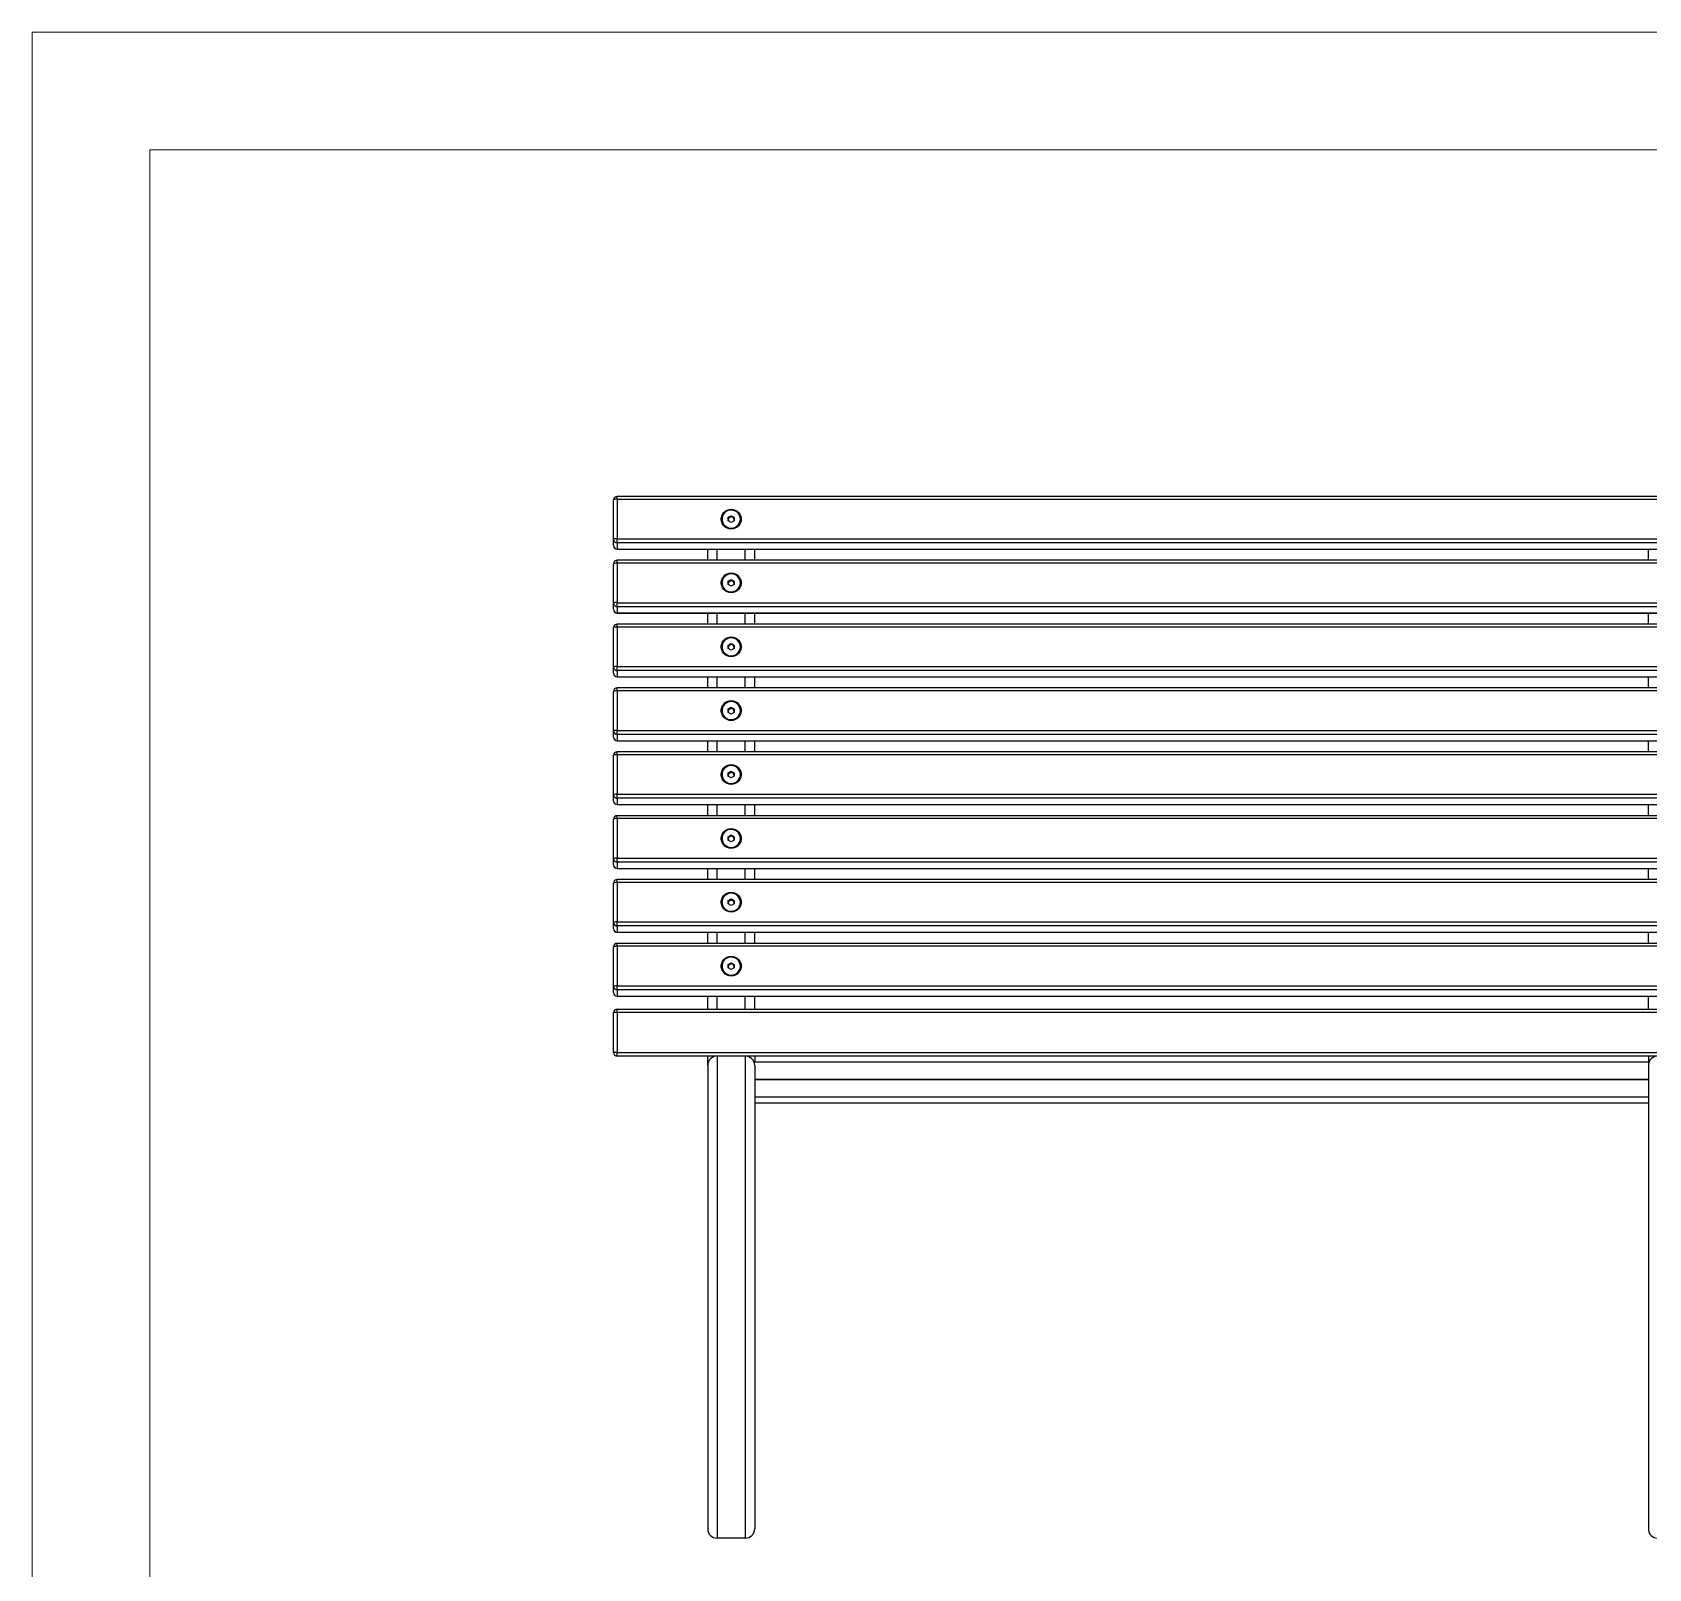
# Model space of a CAD drawing. Header units: millimetres. Extents: x 4581 to 10521, y 581 to 4781.
# Drawn here: x 4581 to 5955, y 3474 to 4781 of the extents above; entities that cross this region are included whole.
import ezdxf

# ---------------------------------------------------------------- set-up
doc = ezdxf.new("R2010")
doc.units = ezdxf.units.MM
doc.layers.add('tabelka', color=155, linetype='Continuous')

# ---------------------------------------------------------------- blocks, each defined once
blk = doc.blocks.new('front')
for p, q in [((-3119.1, 2623.4), (-3119.1, 2656.9)), ((-1322.1, 2659.9), (-3116.1, 2659.9)), ((-3116.1, 2657.4), (-3116.1, 2659.9)), ((-1322.1, 2657.4), (-3116.1, 2657.4)), ((-3116.1, 2657.4), (-3116.1, 2623.8)), ((-3026.9, 2640.6), (-3026.9, 2640.5)), ((-3021.6, 2642.1), (-3019.1, 2643.5)), ((-3021.6, 2641.5), (-3020.3, 2642.2)), ((-3021.6, 2639.2), (-3021.6, 2642.1)), ((-3020.3, 2642.2), (-3019.1, 2642.9)), ((-3019.1, 2643.5), (-3016.6, 2642.1)), ((-3019.1, 2642.9), (-3019.1, 2643.5)), ((-3019.1, 2642.9), (-3017.8, 2642.2)), ((-3017.8, 2642.2), (-3016.6, 2641.5)), ((-3016.6, 2642.1), (-3016.6, 2639.2)), ((-3011.3, 2640.5), (-3011.3, 2640.6)), ((-3019.1, 2637.8), (-3021.6, 2639.2)), ((-3016.6, 2639.2), (-3019.1, 2637.8)), ((-3119.1, 2618), (-3119.1, 2623.4)), ((-3116.1, 2620.4), (-3116.1, 2623.8)), ((-3116.1, 2623.8), (-1322.1, 2623.8)), ((-1322.1, 2620.4), (-3116.1, 2620.4)), ((-3116.1, 2620.4), (-3116.1, 2615.1)), ((-3116.1, 2615.1), (-1322.1, 2615.1)), ((-3116.1, 2615), (-3116.1, 2615.1)), ((-3116.1, 2615), (-1322.1, 2615)), ((-3039.1, 2605.6), (-3039.1, 2615)), ((-3031.1, 2605.6), (-3031.1, 2615)), ((-3007.1, 2605.6), (-3007.1, 2615)), ((-2999.1, 2605.6), (-2999.1, 2615)), ((-2239.1, 2605.6), (-2239.1, 2615)), ((-3119.1, 2569), (-3119.1, 2602.6)), ((-1322.1, 2605.6), (-3116.1, 2605.6)), ((-3116.1, 2603.1), (-3116.1, 2605.6)), ((-1322.1, 2603.1), (-3116.1, 2603.1)), ((-3116.1, 2603.1), (-3116.1, 2569.5)), ((-3026.9, 2586.3), (-3026.9, 2586.2)), ((-3021.6, 2587.7), (-3019.1, 2589.2)), ((-3021.6, 2587.2), (-3020.3, 2587.9)), ((-3021.6, 2584.9), (-3021.6, 2587.7)), ((-3019.1, 2583.4), (-3021.6, 2584.9)), ((-3020.3, 2587.9), (-3019.1, 2588.6)), ((-3019.1, 2589.2), (-3016.6, 2587.7)), ((-3019.1, 2588.6), (-3019.1, 2589.2)), ((-3019.1, 2588.6), (-3017.8, 2587.9)), ((-3016.6, 2584.9), (-3019.1, 2583.4)), ((-3017.8, 2587.9), (-3016.6, 2587.2)), ((-3016.6, 2587.7), (-3016.6, 2584.9)), ((-3011.3, 2586.2), (-3011.3, 2586.3)), ((-3119.1, 2563.7), (-3119.1, 2569)), ((-3116.1, 2566.1), (-3116.1, 2569.5)), ((-3116.1, 2569.5), (-1322.1, 2569.5)), ((-1322.1, 2566.1), (-3116.1, 2566.1)), ((-3116.1, 2566.1), (-3116.1, 2560.8)), ((-3116.1, 2560.8), (-1322.1, 2560.8)), ((-3116.1, 2560.7), (-3116.1, 2560.8)), ((-3116.1, 2560.7), (-1322.1, 2560.7)), ((-3039.1, 2551.3), (-3039.1, 2560.7)), ((-3031.1, 2551.3), (-3031.1, 2560.7)), ((-3007.1, 2551.3), (-3007.1, 2560.7)), ((-2999.1, 2551.3), (-2999.1, 2560.7)), ((-2239.1, 2551.3), (-2239.1, 2560.7)), ((-3119.1, 2514.7), (-3119.1, 2548.3)), ((-1322.1, 2551.3), (-3116.1, 2551.3)), ((-3116.1, 2548.8), (-3116.1, 2551.3)), ((-1322.1, 2548.8), (-3116.1, 2548.8)), ((-3116.1, 2548.8), (-3116.1, 2515.2)), ((-3026.9, 2532), (-3026.9, 2531.9)), ((-3021.6, 2533.4), (-3019.1, 2534.8)), ((-3021.6, 2532.9), (-3020.3, 2533.6)), ((-3021.6, 2530.6), (-3021.6, 2533.4)), ((-3019.1, 2529.1), (-3021.6, 2530.6)), ((-3020.3, 2533.6), (-3019.1, 2534.3)), ((-3019.1, 2534.8), (-3016.6, 2533.4)), ((-3019.1, 2534.3), (-3019.1, 2534.8)), ((-3019.1, 2534.3), (-3017.8, 2533.6)), ((-3016.6, 2530.6), (-3019.1, 2529.1)), ((-3017.8, 2533.6), (-3016.6, 2532.9)), ((-3016.6, 2533.4), (-3016.6, 2530.6)), ((-3011.3, 2531.9), (-3011.3, 2532)), ((-3119.1, 2509.4), (-3119.1, 2514.7)), ((-3116.1, 2511.8), (-3116.1, 2515.2)), ((-3116.1, 2515.2), (-1322.1, 2515.2)), ((-1322.1, 2511.8), (-3116.1, 2511.8)), ((-3116.1, 2511.8), (-3116.1, 2506.4)), ((-3116.1, 2506.4), (-1322.1, 2506.4)), ((-3116.1, 2506.4), (-1322.1, 2506.4)), ((-3116.1, 2506.4), (-3116.1, 2506.4)), ((-3039.1, 2497), (-3039.1, 2506.4)), ((-3031.1, 2497), (-3031.1, 2506.4)), ((-3007.1, 2497), (-3007.1, 2506.4)), ((-2999.1, 2497), (-2999.1, 2506.4)), ((-2239.1, 2497), (-2239.1, 2506.4)), ((-3119.1, 2460.4), (-3119.1, 2494)), ((-1322.1, 2497), (-3116.1, 2497)), ((-3116.1, 2494.4), (-3116.1, 2497)), ((-1322.1, 2494.4), (-3116.1, 2494.4)), ((-3116.1, 2494.4), (-3116.1, 2460.9)), ((-3026.9, 2477.7), (-3026.9, 2477.6)), ((-3021.6, 2479.1), (-3019.1, 2480.5)), ((-3021.6, 2478.5), (-3020.3, 2479.3)), ((-3021.6, 2476.2), (-3021.6, 2479.1)), ((-3019.1, 2474.8), (-3021.6, 2476.2)), ((-3020.3, 2479.3), (-3019.1, 2480)), ((-3019.1, 2480.5), (-3016.6, 2479.1)), ((-3019.1, 2480), (-3019.1, 2480.5)), ((-3019.1, 2480), (-3017.8, 2479.3)), ((-3016.6, 2476.2), (-3019.1, 2474.8)), ((-3017.8, 2479.3), (-3016.6, 2478.5)), ((-3016.6, 2479.1), (-3016.6, 2476.2)), ((-3011.3, 2477.6), (-3011.3, 2477.7)), ((-3116.1, 2457.4), (-3116.1, 2460.9)), ((-3116.1, 2460.9), (-1322.1, 2460.9)), ((-3119.1, 2455.1), (-3119.1, 2460.4)), ((-1322.1, 2457.4), (-3116.1, 2457.4)), ((-3116.1, 2457.4), (-3116.1, 2452.1)), ((-3116.1, 2452.1), (-1322.1, 2452.1)), ((-3116.1, 2452.1), (-1322.1, 2452.1)), ((-3116.1, 2452.1), (-3116.1, 2452.1)), ((-3039.1, 2442.7), (-3039.1, 2452.1)), ((-3031.1, 2442.7), (-3031.1, 2452.1)), ((-3007.1, 2442.7), (-3007.1, 2452.1)), ((-2999.1, 2442.7), (-2999.1, 2452.1)), ((-2239.1, 2442.7), (-2239.1, 2452.1)), ((-3119.1, 2406.1), (-3119.1, 2439.7)), ((-1322.1, 2442.7), (-3116.1, 2442.7)), ((-3116.1, 2440.1), (-3116.1, 2442.7)), ((-1322.1, 2440.1), (-3116.1, 2440.1)), ((-3116.1, 2440.1), (-3116.1, 2406.5)), ((-3026.9, 2423.3), (-3026.9, 2423.2)), ((-3021.6, 2424.8), (-3019.1, 2426.2)), ((-3021.6, 2424.2), (-3020.3, 2424.9)), ((-3021.6, 2421.9), (-3021.6, 2424.8)), ((-3019.1, 2420.5), (-3021.6, 2421.9)), ((-3020.3, 2424.9), (-3019.1, 2425.7)), ((-3019.1, 2426.2), (-3016.6, 2424.8)), ((-3019.1, 2425.7), (-3019.1, 2426.2)), ((-3019.1, 2425.7), (-3017.8, 2424.9)), ((-3016.6, 2421.9), (-3019.1, 2420.5)), ((-3017.8, 2424.9), (-3016.6, 2424.2)), ((-3016.6, 2424.8), (-3016.6, 2421.9)), ((-3011.3, 2423.2), (-3011.3, 2423.3)), ((-3119.1, 2400.8), (-3119.1, 2406.1)), ((-3116.1, 2403.1), (-3116.1, 2406.5)), ((-3116.1, 2406.5), (-1322.1, 2406.5)), ((-1322.1, 2403.1), (-3116.1, 2403.1)), ((-3116.1, 2403.1), (-3116.1, 2397.8)), ((-3116.1, 2397.8), (-1322.1, 2397.8)), ((-3116.1, 2397.8), (-1322.1, 2397.8)), ((-3116.1, 2397.8), (-3116.1, 2397.8)), ((-3039.1, 2388.3), (-3039.1, 2397.8)), ((-3031.1, 2388.3), (-3031.1, 2397.8)), ((-3007.1, 2388.3), (-3007.1, 2397.8)), ((-2999.1, 2388.3), (-2999.1, 2397.8)), ((-2239.1, 2388.3), (-2239.1, 2397.8)), ((-3119.1, 2351.8), (-3119.1, 2385.3)), ((-1322.1, 2388.3), (-3116.1, 2388.3)), ((-3116.1, 2385.8), (-3116.1, 2388.3)), ((-1322.1, 2385.8), (-3116.1, 2385.8)), ((-3116.1, 2385.8), (-3116.1, 2352.2)), ((-3026.9, 2369), (-3026.9, 2368.9)), ((-3021.6, 2370.4), (-3019.1, 2371.9)), ((-3021.6, 2369.9), (-3020.3, 2370.6)), ((-3021.6, 2367.6), (-3021.6, 2370.4)), ((-3019.1, 2366.2), (-3021.6, 2367.6)), ((-3020.3, 2370.6), (-3019.1, 2371.3)), ((-3019.1, 2371.9), (-3016.6, 2370.4)), ((-3019.1, 2371.3), (-3019.1, 2371.9)), ((-3019.1, 2371.3), (-3017.8, 2370.6)), ((-3016.6, 2367.6), (-3019.1, 2366.2)), ((-3017.8, 2370.6), (-3016.6, 2369.9)), ((-3016.6, 2370.4), (-3016.6, 2367.6)), ((-3011.3, 2368.9), (-3011.3, 2369)), ((-3119.1, 2346.4), (-3119.1, 2351.8)), ((-3116.1, 2348.8), (-3116.1, 2352.2)), ((-3116.1, 2352.2), (-1322.1, 2352.2)), ((-1322.1, 2348.8), (-3116.1, 2348.8)), ((-3116.1, 2348.8), (-3116.1, 2343.5)), ((-3116.1, 2343.5), (-1322.1, 2343.5)), ((-3116.1, 2343.4), (-3116.1, 2343.5)), ((-3116.1, 2343.4), (-1322.1, 2343.4)), ((-3039.1, 2334), (-3039.1, 2343.4)), ((-3031.1, 2334), (-3031.1, 2343.4)), ((-3007.1, 2334), (-3007.1, 2343.4)), ((-2999.1, 2334), (-2999.1, 2343.4)), ((-2239.1, 2334), (-2239.1, 2343.4)), ((-3119.1, 2297.4), (-3119.1, 2331)), ((-1322.1, 2334), (-3116.1, 2334)), ((-3116.1, 2331.5), (-3116.1, 2334)), ((-1322.1, 2331.5), (-3116.1, 2331.5)), ((-3116.1, 2331.5), (-3116.1, 2297.9)), ((-3026.9, 2314.7), (-3026.9, 2314.6)), ((-3021.6, 2316.1), (-3019.1, 2317.6)), ((-3021.6, 2315.6), (-3020.3, 2316.3)), ((-3021.6, 2313.3), (-3021.6, 2316.1)), ((-3019.1, 2311.8), (-3021.6, 2313.3)), ((-3020.3, 2316.3), (-3019.1, 2317)), ((-3019.1, 2317.6), (-3016.6, 2316.1)), ((-3019.1, 2317), (-3019.1, 2317.6)), ((-3019.1, 2317), (-3017.8, 2316.3)), ((-3016.6, 2313.3), (-3019.1, 2311.8)), ((-3017.8, 2316.3), (-3016.6, 2315.6)), ((-3016.6, 2316.1), (-3016.6, 2313.3)), ((-3011.3, 2314.6), (-3011.3, 2314.7)), ((-3119.1, 2292.1), (-3119.1, 2297.4)), ((-3116.1, 2294.5), (-3116.1, 2297.9)), ((-3116.1, 2297.9), (-1322.1, 2297.9)), ((-1322.1, 2294.5), (-3116.1, 2294.5)), ((-3116.1, 2294.5), (-3116.1, 2289.1)), ((-3116.1, 2289.1), (-1322.1, 2289.1)), ((-3116.1, 2289.1), (-1322.1, 2289.1)), ((-3116.1, 2289.1), (-3116.1, 2289.1)), ((-3039.1, 2279.7), (-3039.1, 2289.1)), ((-3031.1, 2279.7), (-3031.1, 2289.1)), ((-3007.1, 2279.7), (-3007.1, 2289.1)), ((-2999.1, 2279.7), (-2999.1, 2289.1)), ((-2239.1, 2279.7), (-2239.1, 2289.1)), ((-3119.1, 2243.1), (-3119.1, 2276.7)), ((-1322.1, 2279.7), (-3116.1, 2279.7)), ((-3116.1, 2277.2), (-3116.1, 2279.7)), ((-1322.1, 2277.2), (-3116.1, 2277.2)), ((-3116.1, 2277.2), (-3116.1, 2243.6)), ((-3026.9, 2260.4), (-3026.9, 2260.3)), ((-3021.6, 2261.8), (-3019.1, 2263.2)), ((-3021.6, 2261.3), (-3020.3, 2262)), ((-3021.6, 2258.9), (-3021.6, 2261.8)), ((-3019.1, 2257.5), (-3021.6, 2258.9)), ((-3020.3, 2262), (-3019.1, 2262.7)), ((-3019.1, 2263.2), (-3016.6, 2261.8)), ((-3019.1, 2262.7), (-3019.1, 2263.2)), ((-3019.1, 2262.7), (-3017.8, 2262)), ((-3016.6, 2258.9), (-3019.1, 2257.5)), ((-3017.8, 2262), (-3016.6, 2261.3)), ((-3016.6, 2261.8), (-3016.6, 2258.9)), ((-3011.3, 2260.3), (-3011.3, 2260.4)), ((-3119.1, 2237.8), (-3119.1, 2243.1)), ((-3116.1, 2240.1), (-3116.1, 2243.6)), ((-3116.1, 2243.6), (-1322.1, 2243.6)), ((-1322.1, 2240.1), (-3116.1, 2240.1)), ((-3116.1, 2240.1), (-3116.1, 2234.8)), ((-3116.1, 2234.8), (-1322.1, 2234.8)), ((-3116.1, 2234.8), (-1322.1, 2234.8)), ((-3116.1, 2234.8), (-3116.1, 2234.8)), ((-3039.1, 2223.8), (-3039.1, 2234.8)), ((-3031.1, 2223.8), (-3031.1, 2234.8)), ((-3007.1, 2223.8), (-3007.1, 2234.8)), ((-2999.1, 2223.8), (-2999.1, 2234.8)), ((-2239.1, 2223.8), (-2239.1, 2234.8)), ((-3116.1, 2220.8), (-3119.1, 2220.8)), ((-3119.1, 2186.8), (-3119.1, 2220.8)), ((-3116.1, 2220.8), (-3116.1, 2223.8)), ((-3116.1, 2223.8), (-1322.1, 2223.8)), ((-1322.1, 2220.8), (-3116.1, 2220.8)), ((-3116.1, 2220.8), (-3116.1, 2186.8)), ((-3116.1, 2186.8), (-3119.1, 2186.8)), ((-3116.1, 2183.8), (-3116.1, 2186.8)), ((-3116.1, 2186.8), (-1322.1, 2186.8)), ((-3031.1, 2183.8), (-3116.1, 2183.8)), ((-3039.1, 2175.8), (-3039.1, 2183.8)), ((-3039.1, 2175.8), (-3039.1, 1781.8)), ((-3007.1, 2183.8), (-3031.1, 2183.8)), ((-3031.1, 2183.8), (-3031.1, 1773.8)), ((-2231.1, 2183.8), (-3007.1, 2183.8)), ((-3007.1, 2183.8), (-3007.1, 1773.8)), ((-2999.1, 2183.8), (-2999.1, 2178.6)), ((-2239.1, 2178.6), (-2999.1, 2178.6)), ((-2999.1, 2175.8), (-2999.1, 1781.8)), ((-2239.1, 2183.8), (-2239.1, 2178.6)), ((-2239.1, 2175.8), (-2239.1, 1781.8)), ((-2239.1, 2163.8), (-2999.1, 2163.8)), ((-2999.1, 2163.8), (-2239.1, 2163.8)), ((-2239.1, 2149), (-2999.1, 2149)), ((-2239.1, 2143.8), (-2999.1, 2143.8)), ((-3007.1, 1773.8), (-3031.1, 1773.8))]:
    blk.add_line(p, q)
at = {"flags": 128}
for points in [[(-3019.1, 2649), (-3017.3, 2648.8), (-3015.6, 2648.3), (-3014.1, 2647.4), (-3012.8, 2646.2), (-3011.7, 2644.8), (-3011, 2643.2), (-3010.6, 2641.5), (-3010.6, 2639.8), (-3011, 2638), (-3011.7, 2636.4), (-3012.8, 2635), (-3014.1, 2633.8), (-3015.6, 2633), (-3017.3, 2632.4), (-3019.1, 2632.2), (-3020.9, 2632.4), (-3022.5, 2633), (-3024.1, 2633.8), (-3025.4, 2635), (-3026.5, 2636.4), (-3027.2, 2638), (-3027.5, 2639.8), (-3027.5, 2641.5), (-3027.2, 2643.2), (-3026.5, 2644.8), (-3025.4, 2646.2), (-3024.1, 2647.4), (-3022.5, 2648.3), (-3020.9, 2648.8), (-3019.1, 2649)], [(-3011.3, 2640.6), (-3011.5, 2642.3), (-3012, 2643.9), (-3012.9, 2645.3), (-3014.1, 2646.5), (-3015.4, 2647.4), (-3017, 2648), (-3018.7, 2648.3), (-3020.4, 2648.2), (-3022, 2647.8), (-3023.5, 2647), (-3024.7, 2645.9), (-3025.8, 2644.6), (-3026.5, 2643.1), (-3026.8, 2641.5), (-3026.8, 2639.8), (-3026.5, 2638.2), (-3025.8, 2636.7), (-3024.7, 2635.3), (-3023.5, 2634.3), (-3022, 2633.5), (-3020.4, 2633), (-3018.7, 2632.9), (-3017, 2633.2), (-3015.4, 2633.8), (-3014.1, 2634.8), (-3012.9, 2636), (-3012, 2637.4), (-3011.5, 2639), (-3011.3, 2640.6)], [(-3019.1, 2594.7), (-3017.3, 2594.5), (-3015.6, 2594), (-3014.1, 2593.1), (-3012.8, 2591.9), (-3011.7, 2590.5), (-3011, 2588.9), (-3010.6, 2587.2), (-3010.6, 2585.4), (-3011, 2583.7), (-3011.7, 2582.1), (-3012.8, 2580.7), (-3014.1, 2579.5), (-3015.6, 2578.6), (-3017.3, 2578.1), (-3019.1, 2577.9), (-3020.9, 2578.1), (-3022.5, 2578.6), (-3024.1, 2579.5), (-3025.4, 2580.7), (-3026.5, 2582.1), (-3027.2, 2583.7), (-3027.5, 2585.4), (-3027.5, 2587.2), (-3027.2, 2588.9), (-3026.5, 2590.5), (-3025.4, 2591.9), (-3024.1, 2593.1), (-3022.5, 2594), (-3020.9, 2594.5), (-3019.1, 2594.7)], [(-3011.3, 2586.3), (-3011.5, 2588), (-3012, 2589.5), (-3012.9, 2591), (-3014.1, 2592.2), (-3015.4, 2593.1), (-3017, 2593.7), (-3018.7, 2594), (-3020.4, 2593.9), (-3022, 2593.4), (-3023.5, 2592.7), (-3024.7, 2591.6), (-3025.8, 2590.3), (-3026.5, 2588.8), (-3026.8, 2587.1), (-3026.8, 2585.5), (-3026.5, 2583.8), (-3025.8, 2582.3), (-3024.7, 2581), (-3023.5, 2579.9), (-3022, 2579.2), (-3020.4, 2578.7), (-3018.7, 2578.6), (-3017, 2578.9), (-3015.4, 2579.5), (-3014.1, 2580.4), (-3012.9, 2581.7), (-3012, 2583.1), (-3011.5, 2584.7), (-3011.3, 2586.3)], [(-3019.1, 2540.4), (-3017.3, 2540.2), (-3015.6, 2539.7), (-3014.1, 2538.8), (-3012.8, 2537.6), (-3011.7, 2536.2), (-3011, 2534.6), (-3010.6, 2532.9), (-3010.6, 2531.1), (-3011, 2529.4), (-3011.7, 2527.8), (-3012.8, 2526.4), (-3014.1, 2525.2), (-3015.6, 2524.3), (-3017.3, 2523.8), (-3019.1, 2523.6), (-3020.9, 2523.8), (-3022.5, 2524.3), (-3024.1, 2525.2), (-3025.4, 2526.4), (-3026.5, 2527.8), (-3027.2, 2529.4), (-3027.5, 2531.1), (-3027.5, 2532.9), (-3027.2, 2534.6), (-3026.5, 2536.2), (-3025.4, 2537.6), (-3024.1, 2538.8), (-3022.5, 2539.7), (-3020.9, 2540.2), (-3019.1, 2540.4)], [(-3011.3, 2532), (-3011.5, 2533.6), (-3012, 2535.2), (-3012.9, 2536.6), (-3014.1, 2537.8), (-3015.4, 2538.8), (-3017, 2539.4), (-3018.7, 2539.7), (-3020.4, 2539.6), (-3022, 2539.1), (-3023.5, 2538.3), (-3024.7, 2537.3), (-3025.8, 2535.9), (-3026.5, 2534.4), (-3026.8, 2532.8), (-3026.8, 2531.2), (-3026.5, 2529.5), (-3025.8, 2528), (-3024.7, 2526.7), (-3023.5, 2525.6), (-3022, 2524.8), (-3020.4, 2524.4), (-3018.7, 2524.3), (-3017, 2524.6), (-3015.4, 2525.2), (-3014.1, 2526.1), (-3012.9, 2527.3), (-3012, 2528.8), (-3011.5, 2530.3), (-3011.3, 2532)], [(-3019.1, 2486.1), (-3017.3, 2485.9), (-3015.6, 2485.3), (-3014.1, 2484.5), (-3012.8, 2483.3), (-3011.7, 2481.9), (-3011, 2480.3), (-3010.6, 2478.5), (-3010.6, 2476.8), (-3011, 2475.1), (-3011.7, 2473.5), (-3012.8, 2472), (-3014.1, 2470.9), (-3015.6, 2470), (-3017.3, 2469.4), (-3019.1, 2469.3), (-3020.9, 2469.4), (-3022.5, 2470), (-3024.1, 2470.9), (-3025.4, 2472), (-3026.5, 2473.5), (-3027.2, 2475.1), (-3027.5, 2476.8), (-3027.5, 2478.5), (-3027.2, 2480.3), (-3026.5, 2481.9), (-3025.4, 2483.3), (-3024.1, 2484.5), (-3022.5, 2485.3), (-3020.9, 2485.9), (-3019.1, 2486.1)], [(-3011.3, 2477.7), (-3011.5, 2479.3), (-3012, 2480.9), (-3012.9, 2482.3), (-3014.1, 2483.5), (-3015.4, 2484.5), (-3017, 2485.1), (-3018.7, 2485.3), (-3020.4, 2485.2), (-3022, 2484.8), (-3023.5, 2484), (-3024.7, 2482.9), (-3025.8, 2481.6), (-3026.5, 2480.1), (-3026.8, 2478.5), (-3026.8, 2476.8), (-3026.5, 2475.2), (-3025.8, 2473.7), (-3024.7, 2472.4), (-3023.5, 2471.3), (-3022, 2470.5), (-3020.4, 2470.1), (-3018.7, 2470), (-3017, 2470.3), (-3015.4, 2470.9), (-3014.1, 2471.8), (-3012.9, 2473), (-3012, 2474.4), (-3011.5, 2476), (-3011.3, 2477.7)], [(-3019.1, 2431.7), (-3017.3, 2431.5), (-3015.6, 2431), (-3014.1, 2430.1), (-3012.8, 2429), (-3011.7, 2427.5), (-3011, 2425.9), (-3010.6, 2424.2), (-3010.6, 2422.5), (-3011, 2420.7), (-3011.7, 2419.1), (-3012.8, 2417.7), (-3014.1, 2416.5), (-3015.6, 2415.7), (-3017.3, 2415.1), (-3019.1, 2414.9), (-3020.9, 2415.1), (-3022.5, 2415.7), (-3024.1, 2416.5), (-3025.4, 2417.7), (-3026.5, 2419.1), (-3027.2, 2420.7), (-3027.5, 2422.5), (-3027.5, 2424.2), (-3027.2, 2425.9), (-3026.5, 2427.5), (-3025.4, 2429), (-3024.1, 2430.1), (-3022.5, 2431), (-3020.9, 2431.5), (-3019.1, 2431.7)], [(-3011.3, 2423.3), (-3011.5, 2425), (-3012, 2426.6), (-3012.9, 2428), (-3014.1, 2429.2), (-3015.4, 2430.1), (-3017, 2430.7), (-3018.7, 2431), (-3020.4, 2430.9), (-3022, 2430.5), (-3023.5, 2429.7), (-3024.7, 2428.6), (-3025.8, 2427.3), (-3026.5, 2425.8), (-3026.8, 2424.2), (-3026.8, 2422.5), (-3026.5, 2420.9), (-3025.8, 2419.4), (-3024.7, 2418), (-3023.5, 2417), (-3022, 2416.2), (-3020.4, 2415.7), (-3018.7, 2415.7), (-3017, 2415.9), (-3015.4, 2416.5), (-3014.1, 2417.5), (-3012.9, 2418.7), (-3012, 2420.1), (-3011.5, 2421.7), (-3011.3, 2423.3)], [(-3019.1, 2377.4), (-3017.3, 2377.2), (-3015.6, 2376.7), (-3014.1, 2375.8), (-3012.8, 2374.6), (-3011.7, 2373.2), (-3011, 2371.6), (-3010.6, 2369.9), (-3010.6, 2368.1), (-3011, 2366.4), (-3011.7, 2364.8), (-3012.8, 2363.4), (-3014.1, 2362.2), (-3015.6, 2361.3), (-3017.3, 2360.8), (-3019.1, 2360.6), (-3020.9, 2360.8), (-3022.5, 2361.3), (-3024.1, 2362.2), (-3025.4, 2363.4), (-3026.5, 2364.8), (-3027.2, 2366.4), (-3027.5, 2368.1), (-3027.5, 2369.9), (-3027.2, 2371.6), (-3026.5, 2373.2), (-3025.4, 2374.6), (-3024.1, 2375.8), (-3022.5, 2376.7), (-3020.9, 2377.2), (-3019.1, 2377.4)], [(-3011.3, 2369), (-3011.5, 2370.7), (-3012, 2372.2), (-3012.9, 2373.7), (-3014.1, 2374.9), (-3015.4, 2375.8), (-3017, 2376.4), (-3018.7, 2376.7), (-3020.4, 2376.6), (-3022, 2376.2), (-3023.5, 2375.4), (-3024.7, 2374.3), (-3025.8, 2373), (-3026.5, 2371.5), (-3026.8, 2369.8), (-3026.8, 2368.2), (-3026.5, 2366.6), (-3025.8, 2365), (-3024.7, 2363.7), (-3023.5, 2362.6), (-3022, 2361.9), (-3020.4, 2361.4), (-3018.7, 2361.3), (-3017, 2361.6), (-3015.4, 2362.2), (-3014.1, 2363.2), (-3012.9, 2364.4), (-3012, 2365.8), (-3011.5, 2367.4), (-3011.3, 2369)], [(-3019.1, 2323.1), (-3017.3, 2322.9), (-3015.6, 2322.4), (-3014.1, 2321.5), (-3012.8, 2320.3), (-3011.7, 2318.9), (-3011, 2317.3), (-3010.6, 2315.6), (-3010.6, 2313.8), (-3011, 2312.1), (-3011.7, 2310.5), (-3012.8, 2309.1), (-3014.1, 2307.9), (-3015.6, 2307), (-3017.3, 2306.5), (-3019.1, 2306.3), (-3020.9, 2306.5), (-3022.5, 2307), (-3024.1, 2307.9), (-3025.4, 2309.1), (-3026.5, 2310.5), (-3027.2, 2312.1), (-3027.5, 2313.8), (-3027.5, 2315.6), (-3027.2, 2317.3), (-3026.5, 2318.9), (-3025.4, 2320.3), (-3024.1, 2321.5), (-3022.5, 2322.4), (-3020.9, 2322.9), (-3019.1, 2323.1)], [(-3011.3, 2314.7), (-3011.5, 2316.3), (-3012, 2317.9), (-3012.9, 2319.3), (-3014.1, 2320.6), (-3015.4, 2321.5), (-3017, 2322.1), (-3018.7, 2322.4), (-3020.4, 2322.3), (-3022, 2321.8), (-3023.5, 2321.1), (-3024.7, 2320), (-3025.8, 2318.7), (-3026.5, 2317.1), (-3026.8, 2315.5), (-3026.8, 2313.9), (-3026.5, 2312.2), (-3025.8, 2310.7), (-3024.7, 2309.4), (-3023.5, 2308.3), (-3022, 2307.5), (-3020.4, 2307.1), (-3018.7, 2307), (-3017, 2307.3), (-3015.4, 2307.9), (-3014.1, 2308.8), (-3012.9, 2310), (-3012, 2311.5), (-3011.5, 2313), (-3011.3, 2314.7)], [(-3019.1, 2268.8), (-3017.3, 2268.6), (-3015.6, 2268), (-3014.1, 2267.2), (-3012.8, 2266), (-3011.7, 2264.6), (-3011, 2263), (-3010.6, 2261.2), (-3010.6, 2259.5), (-3011, 2257.8), (-3011.7, 2256.2), (-3012.8, 2254.8), (-3014.1, 2253.6), (-3015.6, 2252.7), (-3017.3, 2252.2), (-3019.1, 2252), (-3020.9, 2252.2), (-3022.5, 2252.7), (-3024.1, 2253.6), (-3025.4, 2254.8), (-3026.5, 2256.2), (-3027.2, 2257.8), (-3027.5, 2259.5), (-3027.5, 2261.2), (-3027.2, 2263), (-3026.5, 2264.6), (-3025.4, 2266), (-3024.1, 2267.2), (-3022.5, 2268), (-3020.9, 2268.6), (-3019.1, 2268.8)], [(-3011.3, 2260.4), (-3011.5, 2262), (-3012, 2263.6), (-3012.9, 2265), (-3014.1, 2266.2), (-3015.4, 2267.2), (-3017, 2267.8), (-3018.7, 2268), (-3020.4, 2268), (-3022, 2267.5), (-3023.5, 2266.7), (-3024.7, 2265.7), (-3025.8, 2264.3), (-3026.5, 2262.8), (-3026.8, 2261.2), (-3026.8, 2259.5), (-3026.5, 2257.9), (-3025.8, 2256.4), (-3024.7, 2255.1), (-3023.5, 2254), (-3022, 2253.2), (-3020.4, 2252.8), (-3018.7, 2252.7), (-3017, 2253), (-3015.4, 2253.6), (-3014.1, 2254.5), (-3012.9, 2255.7), (-3012, 2257.1), (-3011.5, 2258.7), (-3011.3, 2260.4)]]:
    blk.add_lwpolyline(points, dxfattribs=at)
for centre, radius, start, end in [((-3116.1, 2656.9), 3, 90, 180), ((-3116.8, 2652.3), 5.2, 81.9102, 115.8714), ((-3019.1, 2640.6), 7.79, 180.5425, 359.4575), ((-3019.1, 2640.1), 2.47, 119.5231, 179.8636), ((-3019.1, 2640.1), 2.46, 180.0238, 204.2356), ((-3019.1, 2640), 2.54, 60.3473, 119.6527), ((-3019.1, 2640.1), 2.47, 0.1388, 60.4792), ((-3019, 2640.1), 2.45, 335.7357, 359.9919), ((-3116.8, 2618.7), 5.2, 81.9102, 115.8714), ((-3116.1, 2623.4), 2.98, 180.3584, 270.3518), ((-3116.1, 2618), 3, 180, 270), ((-3116.1, 2618.1), 2.98, 180.3593, 270.3509), ((-3116.1, 2602.6), 3, 90, 180), ((-3116.8, 2597.9), 5.2, 81.9084, 115.8732), ((-3019.1, 2586.3), 7.79, 180.5425, 359.4575), ((-3019.1, 2585.8), 2.47, 119.5228, 179.8639), ((-3019.1, 2585.8), 2.46, 180.0275, 204.2319), ((-3019.1, 2585.7), 2.54, 60.3464, 119.6536), ((-3019.1, 2585.8), 2.47, 0.1385, 60.4795), ((-3019, 2585.8), 2.45, 335.7393, 359.9883), ((-3116.8, 2564.4), 5.2, 81.9084, 115.8732), ((-3116.1, 2569.1), 2.98, 180.3587, 270.3514), ((-3116.1, 2563.7), 3, 180, 270), ((-3116.1, 2563.7), 2.98, 180.3584, 270.3518), ((-3116.1, 2548.3), 3, 90, 180), ((-3116.8, 2543.6), 5.2, 81.9099, 115.8728), ((-3019.1, 2532), 7.79, 180.5425, 359.4575), ((-3019.1, 2531.4), 2.47, 119.5215, 179.8652), ((-3019.1, 2531.4), 2.46, 180.0245, 204.2356), ((-3019.1, 2531.4), 2.54, 60.3442, 119.6558), ((-3019.1, 2531.4), 2.47, 0.1373, 60.4808), ((-3019, 2531.4), 2.45, 335.7357, 359.9912), ((-3116.8, 2510), 5.2, 81.9099, 115.8728), ((-3116.1, 2514.7), 2.98, 180.3595, 270.3506), ((-3116.1, 2509.4), 3, 180, 270), ((-3116.1, 2509.4), 2.98, 180.3587, 270.3514), ((-3116.1, 2494), 3, 90, 180), ((-3116.8, 2489.3), 5.2, 81.9102, 115.8714), ((-3019.1, 2477.6), 7.79, 180.5425, 359.4575), ((-3019.1, 2477.1), 2.47, 119.5231, 179.8636), ((-3019.1, 2477.1), 2.46, 180.0238, 204.2356), ((-3019.1, 2477.1), 2.54, 60.3473, 119.6527), ((-3019.1, 2477.1), 2.47, 0.1388, 60.4792), ((-3019, 2477.1), 2.45, 335.7357, 359.9919), ((-3116.8, 2455.7), 5.2, 81.9102, 115.8714), ((-3116.1, 2460.4), 2.98, 180.3584, 270.3518), ((-3116.1, 2455.1), 3, 180, 270), ((-3116.1, 2455.1), 2.98, 180.3593, 270.3509), ((-3116.1, 2439.7), 3, 90, 180), ((-3116.8, 2435), 5.2, 81.9084, 115.8732), ((-3019.1, 2423.3), 7.79, 180.5425, 359.4575), ((-3019.1, 2422.8), 2.47, 119.5228, 179.8639), ((-3019.1, 2422.8), 2.46, 180.0237, 204.2361), ((-3019.1, 2422.7), 2.54, 60.3464, 119.6536), ((-3019.1, 2422.8), 2.47, 0.1385, 60.4795), ((-3019, 2422.8), 2.45, 335.7352, 359.9921), ((-3116.8, 2401.4), 5.2, 81.91, 115.8721), ((-3116.1, 2406.1), 2.98, 180.3588, 270.3513), ((-3116.1, 2400.8), 3, 180, 270), ((-3116.1, 2400.8), 2.98, 180.3588, 270.3516), ((-3116.1, 2385.3), 3, 90, 180), ((-3116.8, 2380.7), 5.2, 81.9093, 115.8723), ((-3019.1, 2369), 7.79, 180.5425, 359.4575), ((-3019.1, 2368.5), 2.47, 119.5225, 179.8642), ((-3019.1, 2368.5), 2.46, 180.0257, 204.2337), ((-3019.1, 2368.4), 2.54, 60.3469, 119.6531), ((-3019.1, 2368.5), 2.47, 0.1383, 60.4798), ((-3019, 2368.5), 2.45, 335.7375, 359.9901), ((-3116.8, 2347.1), 5.2, 81.9093, 115.8723), ((-3116.1, 2351.8), 2.98, 180.3586, 270.3516), ((-3116.1, 2346.4), 3, 180, 270), ((-3116.1, 2346.5), 2.98, 180.3588, 270.3513), ((-3116.1, 2331), 3, 90, 180), ((-3116.8, 2326.3), 5.2, 81.91, 115.8721), ((-3019.1, 2314.7), 7.79, 180.5426, 359.4574), ((-3019.1, 2314.1), 2.47, 119.5229, 179.8641), ((-3019.1, 2314.1), 2.46, 180.026, 204.2337), ((-3019.1, 2314.1), 2.54, 60.3469, 119.6531), ((-3019.1, 2314.1), 2.47, 0.1383, 60.4794), ((-3019, 2314.1), 2.45, 335.7375, 359.9897), ((-3116.8, 2292.8), 5.2, 81.9097, 115.8722), ((-3116.1, 2297.4), 2.98, 180.3588, 270.3514), ((-3116.1, 2292.1), 3, 180, 270), ((-3116.1, 2292.1), 2.98, 180.3586, 270.3516), ((-3116.1, 2276.7), 3, 90, 180), ((-3116.8, 2272), 5.2, 81.9097, 115.8722), ((-3019.1, 2260.3), 7.79, 180.5426, 359.4574), ((-3019.1, 2259.8), 2.47, 119.5223, 179.8644), ((-3019.1, 2259.8), 2.46, 180.0249, 204.2347), ((-3019.1, 2259.8), 2.54, 60.3461, 119.6539), ((-3019.1, 2259.8), 2.47, 0.1381, 60.4799), ((-3019, 2259.8), 2.45, 335.7366, 359.9908), ((-3116.8, 2238.4), 5.2, 81.9097, 115.8722), ((-3116.1, 2243.1), 2.98, 180.3588, 270.3513), ((-3116.1, 2237.8), 3, 180, 270), ((-3116.1, 2237.8), 2.98, 180.3587, 270.3514), ((-3116.1, 2220.8), 3, 90, 180), ((-3116.1, 2186.8), 3, 180, 270), ((-3031.1, 2175.8), 8, 90, 180), ((-3007.1, 2175.8), 8, 0, 90), ((-2231.1, 2175.8), 8, 90, 180), ((-3031.1, 1781.8), 8, 180, 270), ((-3007.1, 1781.8), 8, 270, 0), ((-2231.1, 1781.8), 8, 180, 270)]:
    blk.add_arc(centre, radius, start, end)

msp = doc.modelspace()

# ---------------------------------------------------------------- linework, layer by layer
at = {"layer": 'tabelka', "lineweight": 5}
for points in [[(4580.65, 4781.17), (10520.65, 4781.17), (10520.65, 581.17), (4580.65, 581.17)], [(4680.65, 4681.17), (10420.65, 4681.17), (10420.65, 681.17), (4680.65, 681.17)]]:
    msp.add_lwpolyline(points, close=True, dxfattribs=at)

# ---------------------------------------------------------------- block references
msp.add_blockref('front', (8194.11, 1726.54))

doc.saveas('drawing.dxf')
